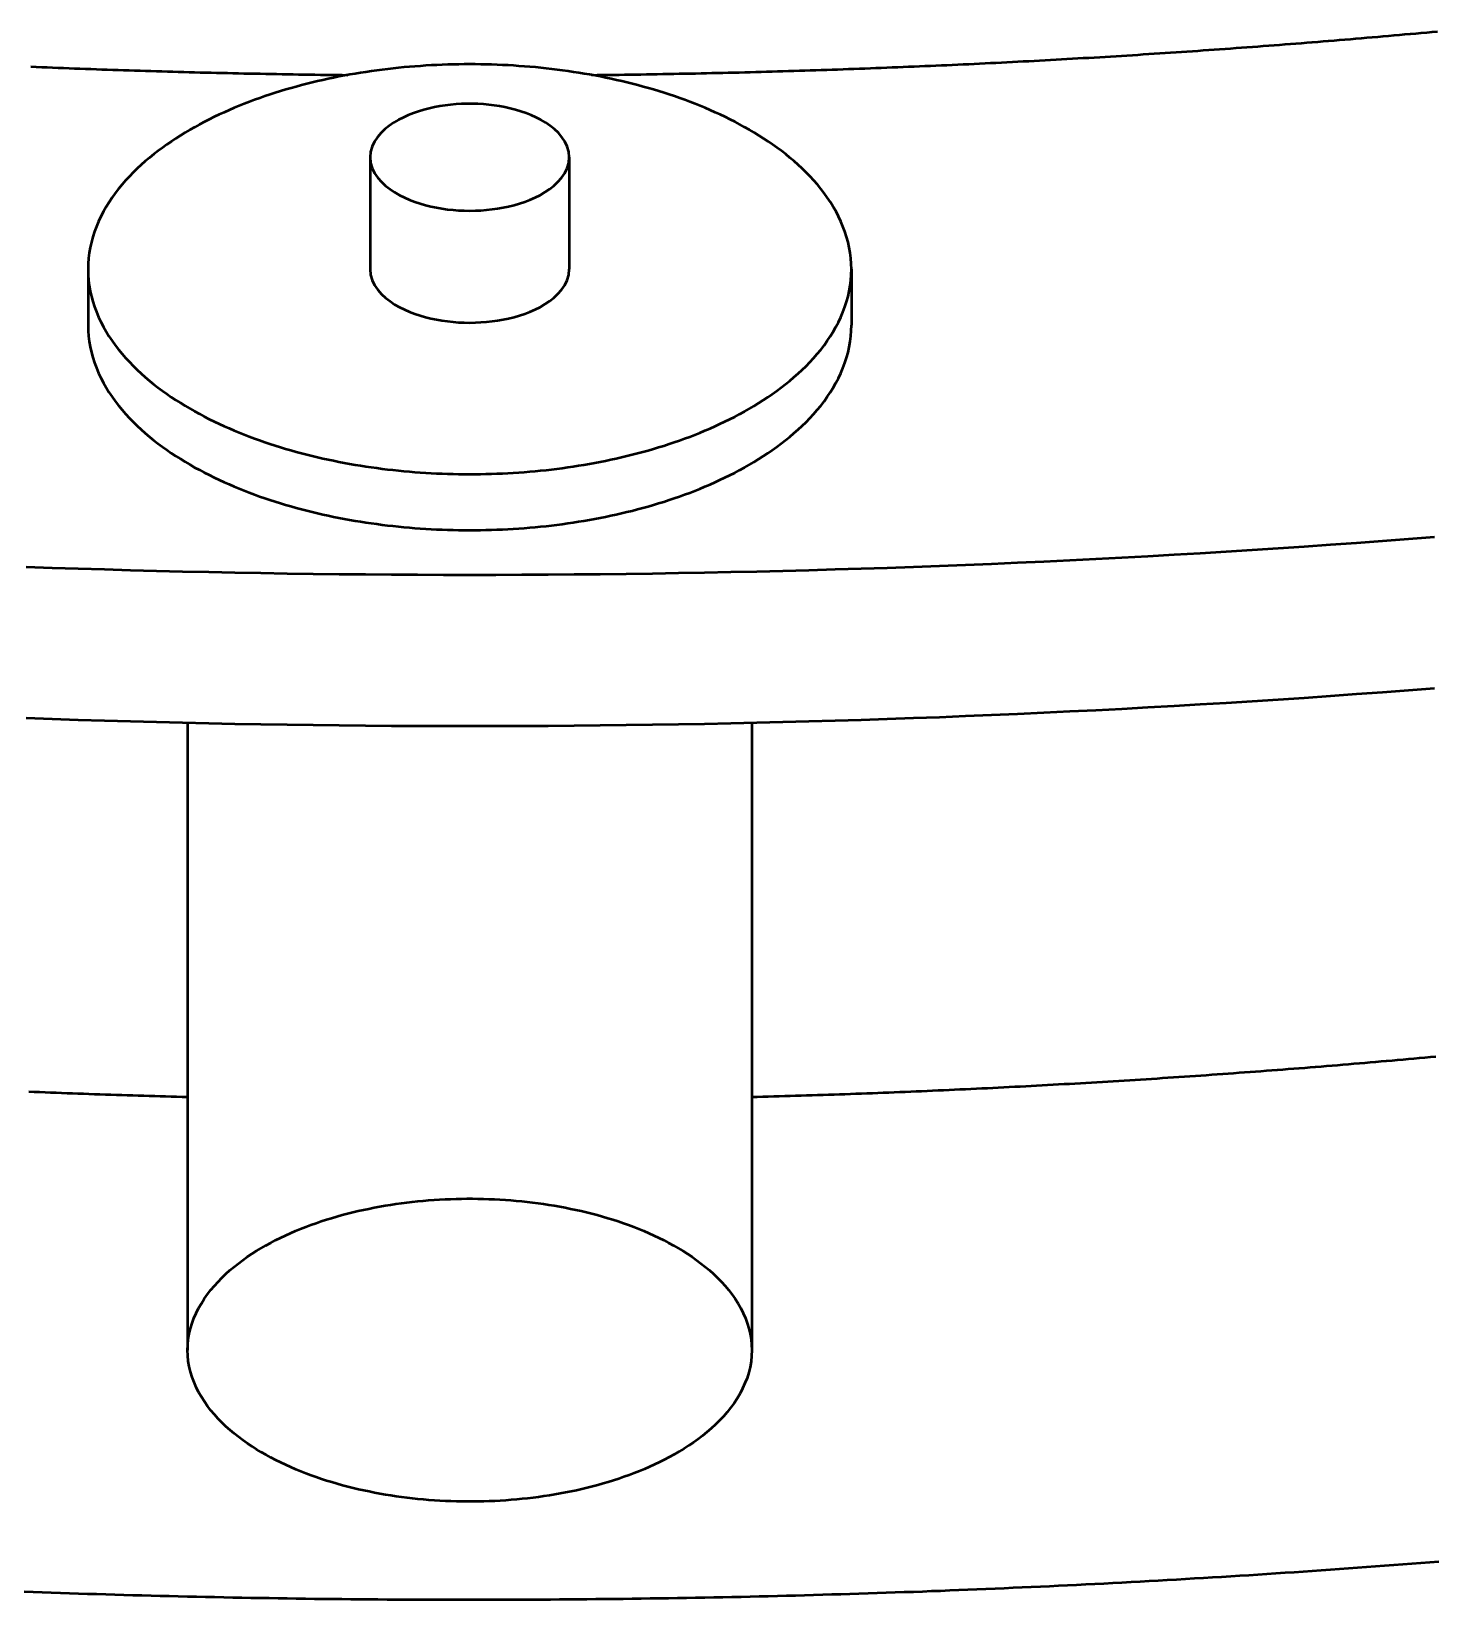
# Model space of a CAD drawing. Header units: millimetres. Extents: x 0 to 841, y 0 to 594.
# Drawn here: x 325.87 to 356.66, y 243.71 to 278.16 of the extents above; entities that cross this region are included whole.
import ezdxf

# ---------------------------------------------------------------- set-up
doc = ezdxf.new("R2010")
doc.units = ezdxf.units.MM
doc.layers.add('VIS', color=7, linetype='CONTINUOUS', lineweight=50)

msp = doc.modelspace()

# ---------------------------------------------------------------- linework, layer by layer
at = {"layer": 'VIS'}
for points in [[(338.181, 277.205), (338.301, 277.206), (338.421, 277.207), (338.541, 277.209), (338.661, 277.211), (338.781, 277.212), (338.901, 277.214), (339.021, 277.216), (339.141, 277.218), (339.261, 277.219), (339.381, 277.221), (339.502, 277.223), (339.622, 277.226), (339.742, 277.228), (339.862, 277.23), (339.982, 277.232), (340.102, 277.235), (340.222, 277.237), (340.342, 277.239), (340.462, 277.242), (340.582, 277.244), (340.702, 277.247), (340.822, 277.25), (340.942, 277.253), (341.062, 277.255), (341.182, 277.258), (341.303, 277.261), (341.423, 277.264), (341.543, 277.267), (341.663, 277.271), (341.783, 277.274), (341.903, 277.277), (342.023, 277.28), (342.143, 277.284), (342.263, 277.287), (342.383, 277.291), (342.503, 277.294), (342.623, 277.298), (342.743, 277.302), (342.863, 277.305), (342.983, 277.309), (343.103, 277.313), (343.223, 277.317), (343.343, 277.321), (343.463, 277.325), (343.583, 277.329), (343.703, 277.333), (343.823, 277.338), (343.943, 277.342), (344.063, 277.346), (344.183, 277.351), (344.303, 277.355), (344.423, 277.36), (344.543, 277.364), (344.663, 277.369), (344.783, 277.374), (344.903, 277.379), (345.023, 277.384), (345.143, 277.389), (345.263, 277.394), (345.383, 277.399), (345.503, 277.404), (345.623, 277.409), (345.743, 277.414), (345.863, 277.419), (345.983, 277.425), (346.103, 277.43), (346.223, 277.436), (346.343, 277.441), (346.463, 277.447), (346.583, 277.453), (346.703, 277.458), (346.823, 277.464), (346.943, 277.47), (347.063, 277.476), (347.183, 277.482), (347.303, 277.488), (347.423, 277.494), (347.543, 277.5), (347.662, 277.507), (347.782, 277.513), (347.902, 277.519), (348.022, 277.526), (348.142, 277.532), (348.262, 277.539), (348.382, 277.545), (348.502, 277.552), (348.622, 277.559), (348.742, 277.566), (348.862, 277.572), (348.981, 277.579), (349.101, 277.586), (349.221, 277.593), (349.341, 277.6), (349.461, 277.608), (349.581, 277.615), (349.701, 277.622), (349.821, 277.63), (349.94, 277.637), (350.06, 277.644), (350.18, 277.652), (350.3, 277.66), (350.42, 277.667), (350.54, 277.675), (350.66, 277.683), (350.779, 277.691), (350.899, 277.699), (351.019, 277.707), (351.139, 277.715), (351.259, 277.723), (351.378, 277.731), (351.498, 277.739), (351.618, 277.748), (351.738, 277.756), (351.858, 277.764), (351.977, 277.773), (352.097, 277.781), (352.217, 277.79), (352.337, 277.799), (352.457, 277.807), (352.576, 277.816), (352.696, 277.825), (352.816, 277.834), (352.936, 277.843), (353.055, 277.852), (353.175, 277.861), (353.295, 277.87), (353.415, 277.88), (353.534, 277.889), (353.654, 277.898), (353.774, 277.908), (353.893, 277.917), (354.013, 277.927), (354.133, 277.936), (354.253, 277.946), (354.372, 277.956), (354.492, 277.966), (354.612, 277.976), (354.731, 277.985), (354.851, 277.995), (354.971, 278.006), (355.09, 278.016), (355.21, 278.026), (355.33, 278.036), (355.449, 278.046), (355.569, 278.057), (355.689, 278.067), (355.808, 278.078), (355.928, 278.088), (356.047, 278.099), (356.167, 278.11), (356.287, 278.12), (356.406, 278.131), (356.526, 278.142), (356.645, 278.153), (356.765, 278.164)], [(338.181, 277.205), (338.301, 277.206), (338.421, 277.207), (338.541, 277.209), (338.661, 277.211), (338.781, 277.212), (338.901, 277.214), (339.021, 277.216), (339.141, 277.218), (339.261, 277.219), (339.381, 277.221), (339.502, 277.223), (339.622, 277.226), (339.742, 277.228), (339.862, 277.23), (339.982, 277.232), (340.102, 277.235), (340.222, 277.237), (340.342, 277.239), (340.462, 277.242), (340.582, 277.244), (340.702, 277.247), (340.822, 277.25), (340.942, 277.253), (341.062, 277.255), (341.182, 277.258), (341.303, 277.261), (341.423, 277.264), (341.543, 277.267), (341.663, 277.271), (341.783, 277.274), (341.903, 277.277), (342.023, 277.28), (342.143, 277.284), (342.263, 277.287), (342.383, 277.291), (342.503, 277.294), (342.623, 277.298), (342.743, 277.302), (342.863, 277.305), (342.983, 277.309), (343.103, 277.313), (343.223, 277.317), (343.343, 277.321), (343.463, 277.325), (343.583, 277.329), (343.703, 277.333), (343.823, 277.338), (343.943, 277.342), (344.063, 277.346), (344.183, 277.351), (344.303, 277.355), (344.423, 277.36), (344.543, 277.364), (344.663, 277.369), (344.783, 277.374), (344.903, 277.379), (345.023, 277.384), (345.143, 277.389), (345.263, 277.394), (345.383, 277.399), (345.503, 277.404), (345.623, 277.409), (345.743, 277.414), (345.863, 277.419), (345.983, 277.425), (346.103, 277.43), (346.223, 277.436), (346.343, 277.441), (346.463, 277.447), (346.583, 277.453), (346.703, 277.458), (346.823, 277.464), (346.943, 277.47), (347.063, 277.476), (347.183, 277.482), (347.303, 277.488), (347.423, 277.494), (347.543, 277.5), (347.662, 277.507), (347.782, 277.513), (347.902, 277.519), (348.022, 277.526), (348.142, 277.532), (348.262, 277.539), (348.382, 277.545), (348.502, 277.552), (348.622, 277.559), (348.742, 277.566), (348.862, 277.572), (348.981, 277.579), (349.101, 277.586), (349.221, 277.593), (349.341, 277.6), (349.461, 277.608), (349.581, 277.615), (349.701, 277.622), (349.821, 277.63), (349.94, 277.637), (350.06, 277.644), (350.18, 277.652), (350.3, 277.66), (350.42, 277.667), (350.54, 277.675), (350.66, 277.683), (350.779, 277.691), (350.899, 277.699), (351.019, 277.707), (351.139, 277.715), (351.259, 277.723), (351.378, 277.731), (351.498, 277.739), (351.618, 277.748), (351.738, 277.756), (351.858, 277.764), (351.977, 277.773), (352.097, 277.781), (352.217, 277.79), (352.337, 277.799), (352.457, 277.807), (352.576, 277.816), (352.696, 277.825), (352.816, 277.834), (352.936, 277.843), (353.055, 277.852), (353.175, 277.861), (353.295, 277.87), (353.415, 277.88), (353.534, 277.889), (353.654, 277.898), (353.774, 277.908), (353.893, 277.917), (354.013, 277.927), (354.133, 277.936), (354.253, 277.946), (354.372, 277.956), (354.492, 277.966), (354.612, 277.976), (354.731, 277.985), (354.851, 277.995), (354.971, 278.006), (355.09, 278.016), (355.21, 278.026), (355.33, 278.036), (355.449, 278.046), (355.569, 278.057), (355.689, 278.067), (355.808, 278.078), (355.928, 278.088), (356.047, 278.099), (356.167, 278.11), (356.287, 278.12), (356.406, 278.131), (356.526, 278.142), (356.645, 278.153), (356.765, 278.164)], [(325.857, 277.389), (325.977, 277.384), (326.097, 277.379), (326.217, 277.374), (326.337, 277.369), (326.457, 277.364), (326.577, 277.36), (326.697, 277.355), (326.817, 277.351), (326.937, 277.346), (327.057, 277.342), (327.177, 277.338), (327.297, 277.333), (327.417, 277.329), (327.537, 277.325), (327.657, 277.321), (327.777, 277.317), (327.897, 277.313), (328.017, 277.309), (328.137, 277.305), (328.257, 277.302), (328.377, 277.298), (328.497, 277.294), (328.617, 277.291), (328.737, 277.287), (328.857, 277.284), (328.977, 277.28), (329.097, 277.277), (329.217, 277.274), (329.337, 277.271), (329.457, 277.267), (329.577, 277.264), (329.697, 277.261), (329.818, 277.258), (329.938, 277.255), (330.058, 277.253), (330.178, 277.25), (330.298, 277.247), (330.418, 277.244), (330.538, 277.242), (330.658, 277.239), (330.778, 277.237), (330.898, 277.235), (331.018, 277.232), (331.138, 277.23), (331.258, 277.228), (331.378, 277.226), (331.498, 277.223), (331.619, 277.221), (331.739, 277.219), (331.859, 277.218), (331.979, 277.216), (332.099, 277.214), (332.219, 277.212), (332.339, 277.211), (332.459, 277.209), (332.579, 277.207), (332.699, 277.206), (332.819, 277.205)], [(325.857, 277.389), (325.977, 277.384), (326.097, 277.379), (326.217, 277.374), (326.337, 277.369), (326.457, 277.364), (326.577, 277.36), (326.697, 277.355), (326.817, 277.351), (326.937, 277.346), (327.057, 277.342), (327.177, 277.338), (327.297, 277.333), (327.417, 277.329), (327.537, 277.325), (327.657, 277.321), (327.777, 277.317), (327.897, 277.313), (328.017, 277.309), (328.137, 277.305), (328.257, 277.302), (328.377, 277.298), (328.497, 277.294), (328.617, 277.291), (328.737, 277.287), (328.857, 277.284), (328.977, 277.28), (329.097, 277.277), (329.217, 277.274), (329.337, 277.271), (329.457, 277.267), (329.577, 277.264), (329.697, 277.261), (329.818, 277.258), (329.938, 277.255), (330.058, 277.253), (330.178, 277.25), (330.298, 277.247), (330.418, 277.244), (330.538, 277.242), (330.658, 277.239), (330.778, 277.237), (330.898, 277.235), (331.018, 277.232), (331.138, 277.23), (331.258, 277.228), (331.378, 277.226), (331.498, 277.223), (331.619, 277.221), (331.739, 277.219), (331.859, 277.218), (331.979, 277.216), (332.099, 277.214), (332.219, 277.212), (332.339, 277.211), (332.459, 277.209), (332.579, 277.207), (332.699, 277.206), (332.819, 277.205)], [(343.886, 272.938), (343.883, 273.059), (343.874, 273.179), (343.859, 273.298), (343.838, 273.417), (343.812, 273.534), (343.78, 273.651), (343.743, 273.765), (343.701, 273.878), (343.654, 273.989), (343.603, 274.098), (343.548, 274.204), (343.488, 274.309), (343.424, 274.411), (343.357, 274.511), (343.287, 274.609), (343.214, 274.704), (343.138, 274.798), (343.059, 274.888), (342.977, 274.977), (342.893, 275.063), (342.807, 275.148), (342.719, 275.23), (342.629, 275.309), (342.537, 275.387), (342.443, 275.463), (342.348, 275.537), (342.252, 275.609), (342.154, 275.679), (342.055, 275.747), (341.954, 275.813), (341.852, 275.878), (341.75, 275.94), (341.646, 276.002), (341.541, 276.061), (341.436, 276.119), (341.329, 276.175), (341.222, 276.23), (341.114, 276.283), (341.005, 276.335), (340.896, 276.385), (340.786, 276.434), (340.675, 276.481), (340.564, 276.527), (340.452, 276.572), (340.34, 276.615), (340.227, 276.657), (340.114, 276.698), (340, 276.738), (339.886, 276.776), (339.771, 276.813), (339.656, 276.849), (339.541, 276.884), (339.426, 276.917), (339.31, 276.949), (339.193, 276.981), (339.077, 277.011), (338.96, 277.04), (338.843, 277.068), (338.725, 277.094), (338.608, 277.12), (338.49, 277.145), (338.372, 277.169), (338.254, 277.191), (338.135, 277.213), (338.017, 277.233), (337.898, 277.253), (337.779, 277.271), (337.66, 277.289), (337.541, 277.305), (337.421, 277.321), (337.302, 277.336), (337.182, 277.349), (337.062, 277.362), (336.943, 277.374), (336.823, 277.384), (336.703, 277.394), (336.583, 277.403), (336.462, 277.411), (336.342, 277.418), (336.222, 277.424), (336.102, 277.429), (335.981, 277.433), (335.861, 277.437), (335.741, 277.439), (335.62, 277.44), (335.5, 277.441), (335.38, 277.44), (335.259, 277.439), (335.139, 277.437), (335.019, 277.433), (334.898, 277.429), (334.778, 277.424), (334.658, 277.418), (334.538, 277.411), (334.417, 277.403), (334.297, 277.394), (334.177, 277.384), (334.057, 277.374), (333.938, 277.362), (333.818, 277.349), (333.698, 277.336), (333.579, 277.321), (333.459, 277.305), (333.34, 277.289), (333.221, 277.271), (333.102, 277.253), (332.983, 277.233), (332.865, 277.213), (332.746, 277.191), (332.628, 277.169), (332.51, 277.145), (332.392, 277.12), (332.275, 277.094), (332.157, 277.068), (332.04, 277.04), (331.923, 277.011), (331.807, 276.981), (331.69, 276.949), (331.574, 276.917), (331.459, 276.884), (331.344, 276.849), (331.229, 276.813), (331.114, 276.776), (331, 276.738), (330.886, 276.698), (330.773, 276.657), (330.66, 276.615), (330.548, 276.572), (330.436, 276.527), (330.325, 276.481), (330.214, 276.434), (330.104, 276.385), (329.995, 276.335), (329.886, 276.283), (329.778, 276.23), (329.671, 276.175), (329.564, 276.119), (329.459, 276.061), (329.354, 276.002), (329.25, 275.94), (329.148, 275.878), (329.046, 275.813), (328.945, 275.747), (328.846, 275.679), (328.748, 275.609), (328.652, 275.537), (328.557, 275.463), (328.463, 275.387), (328.371, 275.309), (328.281, 275.23), (328.193, 275.148), (328.107, 275.063), (328.023, 274.977), (327.941, 274.888), (327.862, 274.798), (327.786, 274.704), (327.713, 274.609), (327.643, 274.511), (327.576, 274.411), (327.512, 274.309), (327.452, 274.204), (327.397, 274.098), (327.346, 273.989), (327.299, 273.878), (327.257, 273.765), (327.22, 273.651), (327.188, 273.534), (327.162, 273.417), (327.141, 273.298), (327.126, 273.179), (327.117, 273.059), (327.114, 272.938)], [(337.688, 275.399), (337.676, 275.519), (337.644, 275.634), (337.592, 275.742), (337.526, 275.842), (337.448, 275.934), (337.361, 276.016), (337.268, 276.091), (337.168, 276.159), (337.065, 276.22), (336.958, 276.275), (336.849, 276.324), (336.737, 276.368), (336.624, 276.407), (336.509, 276.441), (336.392, 276.472), (336.275, 276.498), (336.157, 276.52), (336.039, 276.538), (335.919, 276.552), (335.8, 276.563), (335.68, 276.57), (335.56, 276.573), (335.44, 276.573), (335.32, 276.57), (335.2, 276.563), (335.081, 276.552), (334.961, 276.538), (334.843, 276.52), (334.725, 276.498), (334.608, 276.472), (334.491, 276.441), (334.376, 276.407), (334.263, 276.368), (334.151, 276.324), (334.042, 276.275), (333.935, 276.22), (333.832, 276.159), (333.732, 276.091), (333.639, 276.016), (333.552, 275.934), (333.474, 275.842), (333.408, 275.742), (333.356, 275.634), (333.324, 275.519), (333.312, 275.399)], [(333.312, 275.399), (333.324, 275.277), (333.359, 275.159), (333.412, 275.049), (333.481, 274.947), (333.562, 274.855), (333.652, 274.771), (333.749, 274.696), (333.851, 274.628), (333.957, 274.566), (334.067, 274.512), (334.18, 274.463), (334.295, 274.419), (334.412, 274.38), (334.53, 274.347), (334.649, 274.317), (334.769, 274.292), (334.89, 274.271), (335.012, 274.254), (335.134, 274.241), (335.257, 274.232), (335.38, 274.227), (335.502, 274.225), (335.625, 274.227), (335.748, 274.232), (335.871, 274.242), (335.993, 274.255), (336.114, 274.272), (336.235, 274.293), (336.356, 274.318), (336.475, 274.348), (336.593, 274.382), (336.71, 274.421), (336.824, 274.464), (336.937, 274.514), (337.047, 274.569)], [(333.312, 275.399), (333.312, 272.938)], [(337.047, 274.569), (337.153, 274.63), (337.255, 274.698), (337.351, 274.773), (337.44, 274.857), (337.52, 274.949), (337.589, 275.05), (337.642, 275.16), (337.676, 275.278), (337.688, 275.399)], [(337.688, 275.399), (337.688, 272.938)], [(327.114, 272.938), (327.117, 272.818), (327.126, 272.698), (327.141, 272.579), (327.162, 272.46), (327.188, 272.343), (327.22, 272.227), (327.257, 272.112), (327.299, 271.999), (327.345, 271.889), (327.397, 271.78), (327.452, 271.673), (327.512, 271.569), (327.575, 271.466), (327.642, 271.366), (327.712, 271.269), (327.786, 271.173), (327.862, 271.08), (327.941, 270.989), (328.022, 270.901), (328.106, 270.814), (328.192, 270.73), (328.28, 270.648), (328.37, 270.568), (328.462, 270.49), (328.556, 270.415), (328.651, 270.341), (328.747, 270.269), (328.845, 270.199), (328.944, 270.131), (329.045, 270.065), (329.146, 270), (329.249, 269.937), (329.353, 269.876), (329.457, 269.817), (329.563, 269.759), (329.669, 269.703), (329.776, 269.648), (329.884, 269.595), (329.993, 269.543), (330.102, 269.493), (330.212, 269.444), (330.323, 269.397), (330.434, 269.351), (330.546, 269.306), (330.658, 269.263), (330.771, 269.22), (330.884, 269.18), (330.998, 269.14), (331.112, 269.102), (331.226, 269.065), (331.341, 269.029), (331.456, 268.994), (331.572, 268.961), (331.688, 268.928), (331.804, 268.897), (331.92, 268.867), (332.037, 268.838), (332.154, 268.81), (332.272, 268.783), (332.389, 268.757), (332.507, 268.733), (332.625, 268.709), (332.743, 268.686), (332.862, 268.665), (332.98, 268.644), (333.099, 268.625), (333.218, 268.606), (333.337, 268.589), (333.456, 268.572), (333.575, 268.556), (333.695, 268.542), (333.814, 268.528), (333.934, 268.515), (334.054, 268.504), (334.174, 268.493), (334.294, 268.483), (334.414, 268.474), (334.534, 268.466), (334.654, 268.459), (334.774, 268.453), (334.894, 268.448), (335.014, 268.444), (335.135, 268.44), (335.255, 268.438), (335.375, 268.437), (335.496, 268.436), (335.616, 268.437), (335.736, 268.438), (335.857, 268.44), (335.977, 268.443), (336.097, 268.448), (336.217, 268.453), (336.338, 268.459), (336.458, 268.466), (336.578, 268.474), (336.698, 268.482), (336.818, 268.492), (336.938, 268.503), (337.057, 268.515), (337.177, 268.527), (337.297, 268.541), (337.416, 268.555), (337.535, 268.571), (337.655, 268.587), (337.774, 268.605), (337.893, 268.623), (338.011, 268.643), (338.13, 268.663), (338.248, 268.685), (338.367, 268.707), (338.485, 268.731), (338.602, 268.756), (338.72, 268.781), (338.837, 268.808), (338.954, 268.836), (339.071, 268.865), (339.188, 268.895), (339.304, 268.926), (339.42, 268.958), (339.535, 268.992), (339.651, 269.026), (339.766, 269.062), (339.88, 269.099), (339.994, 269.137), (340.108, 269.177), (340.221, 269.217), (340.334, 269.259), (340.446, 269.303), (340.558, 269.347), (340.669, 269.393), (340.78, 269.441), (340.89, 269.489), (340.999, 269.539), (341.108, 269.591), (341.216, 269.644), (341.323, 269.699), (341.43, 269.755)], [(327.114, 272.938), (327.114, 271.708)], [(333.312, 272.938), (333.324, 272.816), (333.359, 272.699), (333.412, 272.588), (333.481, 272.486), (333.562, 272.394), (333.652, 272.31), (333.749, 272.235), (333.851, 272.167), (333.957, 272.106), (334.067, 272.051), (334.18, 272.002), (334.295, 271.958), (334.412, 271.92), (334.53, 271.886), (334.649, 271.856), (334.769, 271.831), (334.89, 271.81), (335.012, 271.794), (335.134, 271.78), (335.257, 271.771), (335.38, 271.766), (335.502, 271.764), (335.625, 271.766), (335.748, 271.772), (335.871, 271.781), (335.993, 271.794), (336.114, 271.811), (336.235, 271.832), (336.356, 271.858), (336.475, 271.887), (336.593, 271.921), (336.71, 271.96), (336.824, 272.004), (336.937, 272.053), (337.047, 272.108)], [(337.047, 272.108), (337.153, 272.169), (337.255, 272.237), (337.351, 272.312), (337.44, 272.396), (337.52, 272.488), (337.589, 272.589), (337.642, 272.7), (337.676, 272.817), (337.688, 272.938)], [(341.43, 269.755), (341.535, 269.813), (341.64, 269.872), (341.744, 269.933), (341.847, 269.996), (341.949, 270.061), (342.05, 270.127), (342.149, 270.195), (342.248, 270.265), (342.344, 270.337), (342.44, 270.411), (342.533, 270.487), (342.625, 270.565), (342.716, 270.645), (342.804, 270.727), (342.89, 270.811), (342.974, 270.897), (343.056, 270.986), (343.135, 271.077), (343.212, 271.17), (343.285, 271.266), (343.356, 271.363), (343.423, 271.464), (343.487, 271.566), (343.547, 271.671), (343.602, 271.778), (343.654, 271.887), (343.701, 271.998), (343.743, 272.111), (343.78, 272.225), (343.812, 272.342), (343.838, 272.459), (343.859, 272.578), (343.874, 272.698), (343.883, 272.818), (343.886, 272.938)], [(343.886, 272.938), (343.886, 271.708)], [(327.114, 271.708), (327.117, 271.588), (327.126, 271.468), (327.141, 271.348), (327.162, 271.23), (327.188, 271.112), (327.22, 270.996), (327.257, 270.882), (327.299, 270.769), (327.345, 270.658), (327.397, 270.549), (327.452, 270.443), (327.512, 270.338), (327.575, 270.236), (327.642, 270.136), (327.712, 270.038), (327.786, 269.943), (327.862, 269.85), (327.941, 269.759), (328.022, 269.67), (328.106, 269.584), (328.192, 269.5), (328.28, 269.418), (328.37, 269.338), (328.462, 269.26), (328.556, 269.184), (328.651, 269.111), (328.747, 269.039), (328.845, 268.969), (328.944, 268.901), (329.045, 268.834), (329.146, 268.77), (329.249, 268.707), (329.353, 268.646), (329.457, 268.586), (329.563, 268.529), (329.669, 268.472), (329.776, 268.418), (329.884, 268.364), (329.993, 268.313), (330.102, 268.262), (330.212, 268.214), (330.323, 268.166), (330.434, 268.12), (330.546, 268.076), (330.658, 268.032), (330.771, 267.99), (330.884, 267.949), (330.998, 267.91), (331.112, 267.871), (331.226, 267.834), (331.341, 267.799), (331.456, 267.764), (331.572, 267.73), (331.688, 267.698), (331.804, 267.667), (331.92, 267.637), (332.037, 267.608), (332.154, 267.58), (332.272, 267.553), (332.389, 267.527), (332.507, 267.502), (332.625, 267.479), (332.743, 267.456), (332.862, 267.434), (332.98, 267.414), (333.099, 267.394), (333.218, 267.376), (333.337, 267.358), (333.456, 267.342), (333.575, 267.326), (333.695, 267.311), (333.814, 267.298), (333.934, 267.285), (334.054, 267.273), (334.174, 267.262), (334.294, 267.253), (334.414, 267.244), (334.534, 267.236), (334.654, 267.229), (334.774, 267.223), (334.894, 267.218), (335.014, 267.213), (335.135, 267.21), (335.255, 267.208), (335.375, 267.206), (335.496, 267.206), (335.616, 267.206), (335.736, 267.208), (335.857, 267.21), (335.977, 267.213), (336.097, 267.217), (336.217, 267.222), (336.338, 267.228), (336.458, 267.235), (336.578, 267.243), (336.698, 267.252), (336.818, 267.262), (336.938, 267.272), (337.057, 267.284), (337.177, 267.297), (337.297, 267.31), (337.416, 267.325), (337.535, 267.34), (337.655, 267.357), (337.774, 267.374), (337.893, 267.393), (338.011, 267.412), (338.13, 267.433), (338.248, 267.454), (338.367, 267.477), (338.485, 267.501), (338.602, 267.525), (338.72, 267.551), (338.837, 267.578), (338.954, 267.606), (339.071, 267.634), (339.188, 267.664), (339.304, 267.696), (339.42, 267.728), (339.535, 267.761), (339.651, 267.796), (339.766, 267.832), (339.88, 267.869), (339.994, 267.907), (340.108, 267.946), (340.221, 267.987), (340.334, 268.029), (340.446, 268.072), (340.558, 268.117), (340.669, 268.163), (340.78, 268.21), (340.89, 268.259), (340.999, 268.309), (341.108, 268.361), (341.216, 268.414), (341.323, 268.468), (341.43, 268.524)], [(341.43, 268.524), (341.535, 268.582), (341.64, 268.642), (341.744, 268.703), (341.847, 268.766), (341.949, 268.83), (342.05, 268.897), (342.149, 268.965), (342.248, 269.035), (342.344, 269.107), (342.44, 269.18), (342.533, 269.256), (342.625, 269.334), (342.716, 269.414), (342.804, 269.496), (342.89, 269.58), (342.974, 269.667), (343.056, 269.755), (343.135, 269.846), (343.212, 269.94), (343.285, 270.035), (343.356, 270.133), (343.423, 270.233), (343.487, 270.336), (343.547, 270.44), (343.602, 270.547), (343.654, 270.656), (343.701, 270.767), (343.743, 270.88), (343.78, 270.995), (343.812, 271.111), (343.838, 271.229), (343.859, 271.348), (343.874, 271.467), (343.883, 271.588), (343.886, 271.708)], [(325.754, 266.402), (326.327, 266.382), (326.9, 266.363), (327.473, 266.346), (328.047, 266.329), (328.62, 266.314), (329.193, 266.3), (329.766, 266.288), (330.34, 266.276), (330.913, 266.266), (331.486, 266.257), (332.06, 266.249), (332.633, 266.242), (333.207, 266.237), (333.78, 266.232), (334.354, 266.229), (334.927, 266.228), (335.5, 266.227), (336.074, 266.228), (336.647, 266.229), (337.221, 266.232), (337.794, 266.237), (338.368, 266.242), (338.941, 266.249), (339.514, 266.257), (340.088, 266.266), (340.661, 266.276), (341.234, 266.288), (341.808, 266.3), (342.381, 266.314), (342.954, 266.329), (343.527, 266.346), (344.101, 266.363), (344.674, 266.382), (345.247, 266.402), (345.82, 266.423), (346.393, 266.446), (346.966, 266.469), (347.539, 266.494), (348.112, 266.52), (348.684, 266.548), (349.257, 266.576), (349.83, 266.606), (350.402, 266.637), (350.975, 266.669), (351.547, 266.702), (352.12, 266.737), (352.692, 266.773), (353.264, 266.81), (353.836, 266.848), (354.409, 266.888), (354.981, 266.929), (355.552, 266.971), (356.124, 267.014), (356.696, 267.058)], [(325.754, 263.08), (326.327, 263.06), (326.9, 263.041), (327.473, 263.024), (328.047, 263.007), (328.62, 262.992), (329.193, 262.978), (329.766, 262.966), (330.34, 262.954), (330.913, 262.944), (331.486, 262.935), (332.06, 262.927), (332.633, 262.92), (333.207, 262.915), (333.78, 262.91), (334.354, 262.907), (334.927, 262.906), (335.5, 262.905), (336.074, 262.906), (336.647, 262.907), (337.221, 262.91), (337.794, 262.915), (338.368, 262.92), (338.941, 262.927), (339.514, 262.935), (340.088, 262.944), (340.661, 262.954), (341.234, 262.966), (341.808, 262.978), (342.381, 262.992), (342.954, 263.007), (343.527, 263.024), (344.101, 263.041), (344.674, 263.06), (345.247, 263.08), (345.82, 263.101), (346.393, 263.124), (346.966, 263.147), (347.539, 263.172), (348.112, 263.198), (348.684, 263.226), (349.257, 263.254), (349.83, 263.284), (350.402, 263.315), (350.975, 263.347), (351.547, 263.38), (352.12, 263.415), (352.692, 263.451), (353.264, 263.488), (353.836, 263.526), (354.409, 263.566), (354.981, 263.607), (355.552, 263.649), (356.124, 263.692), (356.696, 263.736)], [(329.302, 262.976), (329.302, 249.192)], [(341.698, 262.976), (341.698, 249.192)], [(341.698, 254.755), (341.819, 254.759), (341.939, 254.762), (342.059, 254.765), (342.18, 254.769), (342.3, 254.772), (342.421, 254.776), (342.541, 254.779), (342.661, 254.783), (342.782, 254.787), (342.902, 254.791), (343.023, 254.794), (343.143, 254.798), (343.263, 254.802), (343.384, 254.806), (343.504, 254.81), (343.625, 254.815), (343.745, 254.819), (343.865, 254.823), (343.986, 254.827), (344.106, 254.832), (344.226, 254.836), (344.347, 254.841), (344.467, 254.845), (344.587, 254.85), (344.708, 254.855), (344.828, 254.86), (344.949, 254.865), (345.069, 254.869), (345.189, 254.874), (345.31, 254.879), (345.43, 254.885), (345.55, 254.89), (345.671, 254.895), (345.791, 254.9), (345.911, 254.906), (346.032, 254.911), (346.152, 254.916), (346.272, 254.922), (346.393, 254.928), (346.513, 254.933), (346.633, 254.939), (346.754, 254.945), (346.874, 254.951), (346.994, 254.957), (347.114, 254.962), (347.235, 254.969), (347.355, 254.975), (347.475, 254.981), (347.596, 254.987), (347.716, 254.993), (347.836, 255), (347.956, 255.006), (348.077, 255.013), (348.197, 255.019), (348.317, 255.026), (348.438, 255.032), (348.558, 255.039), (348.678, 255.046), (348.798, 255.053), (348.919, 255.06), (349.039, 255.067), (349.159, 255.074), (349.279, 255.081), (349.4, 255.088), (349.52, 255.095), (349.64, 255.102), (349.76, 255.11), (349.88, 255.117), (350.001, 255.125), (350.121, 255.132), (350.241, 255.14), (350.361, 255.148), (350.482, 255.155), (350.602, 255.163), (350.722, 255.171), (350.842, 255.179), (350.962, 255.187), (351.082, 255.195), (351.203, 255.203), (351.323, 255.211), (351.443, 255.219), (351.563, 255.228), (351.683, 255.236), (351.803, 255.244), (351.924, 255.253), (352.044, 255.262), (352.164, 255.27), (352.284, 255.279), (352.404, 255.288), (352.524, 255.296), (352.644, 255.305), (352.765, 255.314), (352.885, 255.323), (353.005, 255.332), (353.125, 255.341), (353.245, 255.351), (353.365, 255.36), (353.485, 255.369), (353.605, 255.378), (353.725, 255.388), (353.845, 255.397), (353.966, 255.407), (354.086, 255.417), (354.206, 255.426), (354.326, 255.436), (354.446, 255.446), (354.566, 255.456), (354.686, 255.466), (354.806, 255.476), (354.926, 255.486), (355.046, 255.496), (355.166, 255.506), (355.286, 255.516), (355.406, 255.527), (355.526, 255.537), (355.646, 255.548), (355.766, 255.558), (355.886, 255.569), (356.006, 255.579), (356.126, 255.59), (356.246, 255.601), (356.366, 255.612), (356.486, 255.622), (356.606, 255.633), (356.726, 255.644)], [(325.811, 254.874), (325.931, 254.869), (326.051, 254.865), (326.172, 254.86), (326.292, 254.855), (326.413, 254.85), (326.533, 254.845), (326.653, 254.841), (326.774, 254.836), (326.894, 254.832), (327.014, 254.827), (327.135, 254.823), (327.255, 254.819), (327.375, 254.815), (327.496, 254.81), (327.616, 254.806), (327.737, 254.802), (327.857, 254.798), (327.977, 254.794), (328.098, 254.791), (328.218, 254.787), (328.339, 254.783), (328.459, 254.779), (328.579, 254.776), (328.7, 254.772), (328.82, 254.769), (328.941, 254.765), (329.061, 254.762), (329.181, 254.759), (329.302, 254.755)], [(329.302, 249.192), (329.306, 249.312), (329.318, 249.432), (329.338, 249.551), (329.366, 249.668), (329.401, 249.784), (329.442, 249.897), (329.491, 250.007), (329.545, 250.115), (329.605, 250.219), (329.669, 250.321), (329.739, 250.42), (329.812, 250.515), (329.89, 250.607), (329.971, 250.696), (330.055, 250.782), (330.143, 250.866), (330.232, 250.946), (330.325, 251.023), (330.419, 251.098), (330.516, 251.17), (330.614, 251.24), (330.714, 251.307), (330.816, 251.372), (330.919, 251.434), (331.024, 251.494), (331.129, 251.552), (331.236, 251.607), (331.344, 251.661), (331.453, 251.713), (331.563, 251.762), (331.674, 251.81), (331.785, 251.856), (331.897, 251.9), (332.01, 251.942), (332.124, 251.983), (332.238, 252.022), (332.352, 252.059), (332.467, 252.094), (332.583, 252.128), (332.699, 252.161), (332.816, 252.192), (332.932, 252.221), (333.05, 252.249), (333.167, 252.275), (333.285, 252.3), (333.403, 252.324), (333.522, 252.346), (333.641, 252.367), (333.759, 252.386), (333.879, 252.404), (333.998, 252.421), (334.118, 252.436), (334.237, 252.45), (334.357, 252.463), (334.477, 252.474), (334.597, 252.484), (334.717, 252.493), (334.838, 252.501), (334.958, 252.507), (335.078, 252.512), (335.199, 252.516), (335.319, 252.518), (335.44, 252.52), (335.56, 252.52), (335.681, 252.518), (335.801, 252.516), (335.922, 252.512), (336.042, 252.507), (336.162, 252.501), (336.283, 252.493), (336.403, 252.484), (336.523, 252.474), (336.643, 252.463), (336.763, 252.45), (336.882, 252.436), (337.002, 252.421), (337.121, 252.404), (337.241, 252.386), (337.359, 252.367), (337.478, 252.346), (337.597, 252.324), (337.715, 252.3), (337.833, 252.275), (337.95, 252.249), (338.068, 252.221), (338.184, 252.192), (338.301, 252.161), (338.417, 252.128), (338.533, 252.094), (338.648, 252.059), (338.762, 252.022), (338.876, 251.983), (338.99, 251.942), (339.103, 251.9), (339.215, 251.856), (339.326, 251.81), (339.437, 251.762), (339.547, 251.713), (339.656, 251.661), (339.764, 251.607), (339.871, 251.552), (339.976, 251.494), (340.081, 251.434), (340.184, 251.372), (340.286, 251.307), (340.386, 251.24), (340.484, 251.17), (340.581, 251.098), (340.675, 251.023), (340.768, 250.946), (340.857, 250.866), (340.945, 250.782), (341.029, 250.696), (341.11, 250.607), (341.188, 250.515), (341.261, 250.42), (341.331, 250.321), (341.395, 250.219), (341.455, 250.115), (341.509, 250.007), (341.558, 249.897), (341.599, 249.784), (341.634, 249.668), (341.662, 249.551), (341.682, 249.432), (341.694, 249.312), (341.698, 249.192)], [(339.883, 246.839), (339.776, 246.783), (339.668, 246.729), (339.559, 246.677), (339.449, 246.627), (339.339, 246.579), (339.227, 246.533), (339.115, 246.489), (339.002, 246.446), (338.888, 246.406), (338.774, 246.366), (338.66, 246.329), (338.544, 246.293), (338.429, 246.259), (338.312, 246.227), (338.196, 246.196), (338.079, 246.166), (337.962, 246.138), (337.844, 246.111), (337.726, 246.086), (337.608, 246.063), (337.489, 246.04), (337.37, 246.019), (337.251, 246), (337.132, 245.982), (337.012, 245.965), (336.893, 245.949), (336.773, 245.935), (336.653, 245.922), (336.533, 245.911), (336.413, 245.901), (336.292, 245.892), (336.172, 245.884), (336.051, 245.877), (335.931, 245.872), (335.81, 245.868), (335.69, 245.866), (335.569, 245.864), (335.448, 245.864), (335.328, 245.866), (335.207, 245.868), (335.087, 245.872), (334.966, 245.877), (334.845, 245.883), (334.725, 245.89), (334.605, 245.899), (334.485, 245.909), (334.364, 245.921), (334.244, 245.933), (334.125, 245.947), (334.005, 245.963), (333.885, 245.979), (333.766, 245.997), (333.647, 246.016), (333.528, 246.037), (333.41, 246.059), (333.291, 246.083), (333.173, 246.108), (333.055, 246.134), (332.938, 246.162), (332.821, 246.191), (332.704, 246.222), (332.588, 246.254), (332.472, 246.288), (332.357, 246.324), (332.242, 246.361), (332.128, 246.4), (332.014, 246.44), (331.901, 246.483), (331.789, 246.527), (331.677, 246.572), (331.567, 246.62), (331.457, 246.67), (331.348, 246.721), (331.24, 246.775), (331.133, 246.831), (331.027, 246.889), (330.922, 246.949), (330.819, 247.011), (330.717, 247.076), (330.617, 247.143), (330.518, 247.212), (330.421, 247.284), (330.327, 247.359), (330.234, 247.437), (330.144, 247.517), (330.057, 247.6), (329.972, 247.686), (329.891, 247.776), (329.814, 247.868), (329.74, 247.963), (329.67, 248.062), (329.605, 248.164), (329.545, 248.268), (329.491, 248.376), (329.443, 248.487), (329.401, 248.6), (329.366, 248.715), (329.338, 248.833), (329.318, 248.951), (329.306, 249.072), (329.302, 249.192)], [(341.698, 249.192), (341.694, 249.067), (341.681, 248.943), (341.659, 248.82), (341.63, 248.699), (341.593, 248.58), (341.548, 248.464), (341.497, 248.35), (341.439, 248.239), (341.375, 248.132), (341.307, 248.028), (341.233, 247.927), (341.155, 247.83), (341.073, 247.736), (340.988, 247.645), (340.899, 247.557), (340.807, 247.473), (340.712, 247.391), (340.615, 247.313), (340.516, 247.237), (340.415, 247.164), (340.312, 247.094), (340.207, 247.027), (340.1, 246.962), (339.992, 246.899), (339.883, 246.839)], [(325.709, 243.888), (325.908, 243.881), (326.108, 243.874), (326.307, 243.867), (326.506, 243.86), (326.706, 243.853), (326.905, 243.847), (327.104, 243.841), (327.304, 243.835), (327.503, 243.829), (327.702, 243.823), (327.902, 243.817), (328.101, 243.812), (328.3, 243.806), (328.5, 243.801), (328.699, 243.796), (328.899, 243.791), (329.098, 243.786), (329.297, 243.782), (329.497, 243.777), (329.696, 243.773), (329.895, 243.769), (330.095, 243.765), (330.294, 243.761), (330.494, 243.757), (330.693, 243.754), (330.892, 243.75), (331.092, 243.747), (331.291, 243.744), (331.491, 243.741), (331.69, 243.738), (331.889, 243.735), (332.089, 243.732), (332.288, 243.73), (332.488, 243.728), (332.687, 243.726), (332.886, 243.724), (333.086, 243.722), (333.285, 243.72), (333.485, 243.718), (333.684, 243.717), (333.884, 243.716), (334.083, 243.715), (334.282, 243.714), (334.482, 243.713), (334.681, 243.712), (334.881, 243.712), (335.08, 243.711), (335.279, 243.711), (335.479, 243.711), (335.678, 243.711), (335.878, 243.711), (336.077, 243.712), (336.277, 243.712), (336.476, 243.713), (336.675, 243.714), (336.875, 243.714), (337.074, 243.716), (337.274, 243.717), (337.473, 243.718), (337.673, 243.72), (337.872, 243.721), (338.071, 243.723), (338.271, 243.725), (338.47, 243.727), (338.67, 243.729), (338.869, 243.732), (339.068, 243.734), (339.268, 243.737), (339.467, 243.74), (339.667, 243.743), (339.866, 243.746), (340.065, 243.749), (340.265, 243.753), (340.464, 243.756), (340.664, 243.76), (340.863, 243.764), (341.062, 243.768), (341.262, 243.772), (341.461, 243.776), (341.661, 243.781), (341.86, 243.785), (342.059, 243.79), (342.259, 243.795), (342.458, 243.8), (342.657, 243.805), (342.857, 243.811), (343.056, 243.816), (343.255, 243.822), (343.455, 243.828), (343.654, 243.833), (343.853, 243.84), (344.053, 243.846), (344.252, 243.852), (344.451, 243.859), (344.651, 243.865), (344.85, 243.872), (345.049, 243.879), (345.249, 243.886), (345.448, 243.893), (345.647, 243.901), (345.847, 243.908), (346.046, 243.916), (346.245, 243.924), (346.444, 243.932), (346.644, 243.94), (346.843, 243.948), (347.042, 243.957), (347.241, 243.965), (347.441, 243.974), (347.64, 243.983), (347.839, 243.992), (348.038, 244.001), (348.237, 244.01), (348.437, 244.02), (348.636, 244.029), (348.835, 244.039), (349.034, 244.049), (349.233, 244.059), (349.433, 244.069), (349.632, 244.079), (349.831, 244.09), (350.03, 244.101), (350.229, 244.111), (350.428, 244.122), (350.627, 244.133), (350.826, 244.145), (351.026, 244.156), (351.225, 244.167), (351.424, 244.179), (351.623, 244.191), (351.822, 244.203), (352.021, 244.215), (352.22, 244.227), (352.419, 244.24), (352.618, 244.252), (352.817, 244.265), (353.016, 244.278), (353.215, 244.291), (353.414, 244.304), (353.613, 244.317), (353.812, 244.331), (354.011, 244.344), (354.21, 244.358), (354.409, 244.372), (354.608, 244.386), (354.807, 244.4), (355.006, 244.414), (355.205, 244.429), (355.403, 244.444), (355.602, 244.458), (355.801, 244.473), (356, 244.488), (356.199, 244.504), (356.398, 244.519), (356.597, 244.535), (356.795, 244.55)]]:
    msp.add_lwpolyline(points, dxfattribs=at)

doc.saveas('drawing.dxf')
